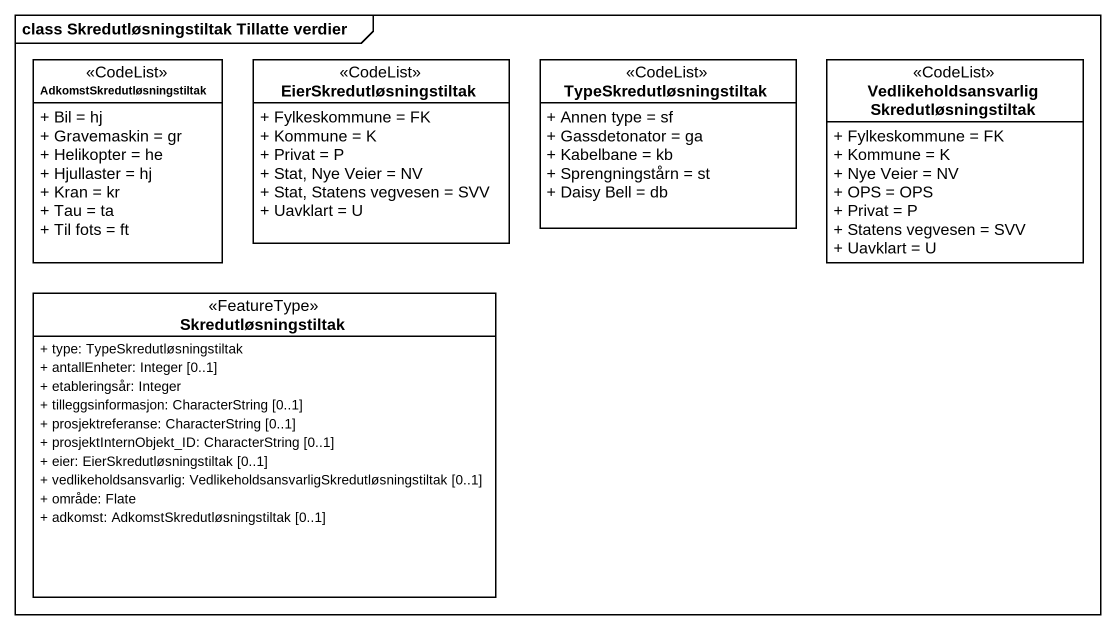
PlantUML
@startuml
mainframe class Skredutløsningstiltak Tillatte verdier
hide circle
hide empty members
skinparam classAttributeIconSize 0
class AdkomstSkredutløsningstiltak <<CodeList>> {
  + Bil = hj
  + Gravemaskin = gr
  + Helikopter = he
  + Hjullaster = hj
  + Kran = kr
  + Tau = ta
  + Til fots = ft
}
class EierSkredutløsningstiltak <<CodeList>> {
  + Fylkeskommune = FK
  + Kommune = K
  + Privat = P
  + Stat, Nye Veier = NV
  + Stat, Statens vegvesen = SVV
  + Uavklart = U
}
class TypeSkredutløsningstiltak <<CodeList>> {
  + Annen type = sf
  + Gassdetonator = ga
  + Kabelbane = kb
  + Sprengningstårn = st
  + Daisy Bell = db
}
class "VedlikeholdsansvarligSkredutløsningstiltak" as VedlikeholdsansvarligSkredut <<CodeList>> {
  + Fylkeskommune = FK
  + Kommune = K
  + Nye Veier = NV
  + OPS = OPS
  + Privat = P
  + Statens vegvesen = SVV
  + Uavklart = U
}
class Skredutløsningstiltak <<FeatureType>> {
  + type: TypeSkredutløsningstiltak
  + antallEnheter: Integer [0..1]
  + etableringsår: Integer
  + tilleggsinformasjon: CharacterString [0..1]
  + prosjektreferanse: CharacterString [0..1]
  + prosjektInternObjekt_ID: CharacterString [0..1]
  + eier: EierSkredutløsningstiltak [0..1]
  + vedlikeholdsansvarlig: VedlikeholdsansvarligSkredutløsningstiltak [0..1]
  + område: Flate
  + adkomst: AdkomstSkredutløsningstiltak [0..1]
}
@enduml
